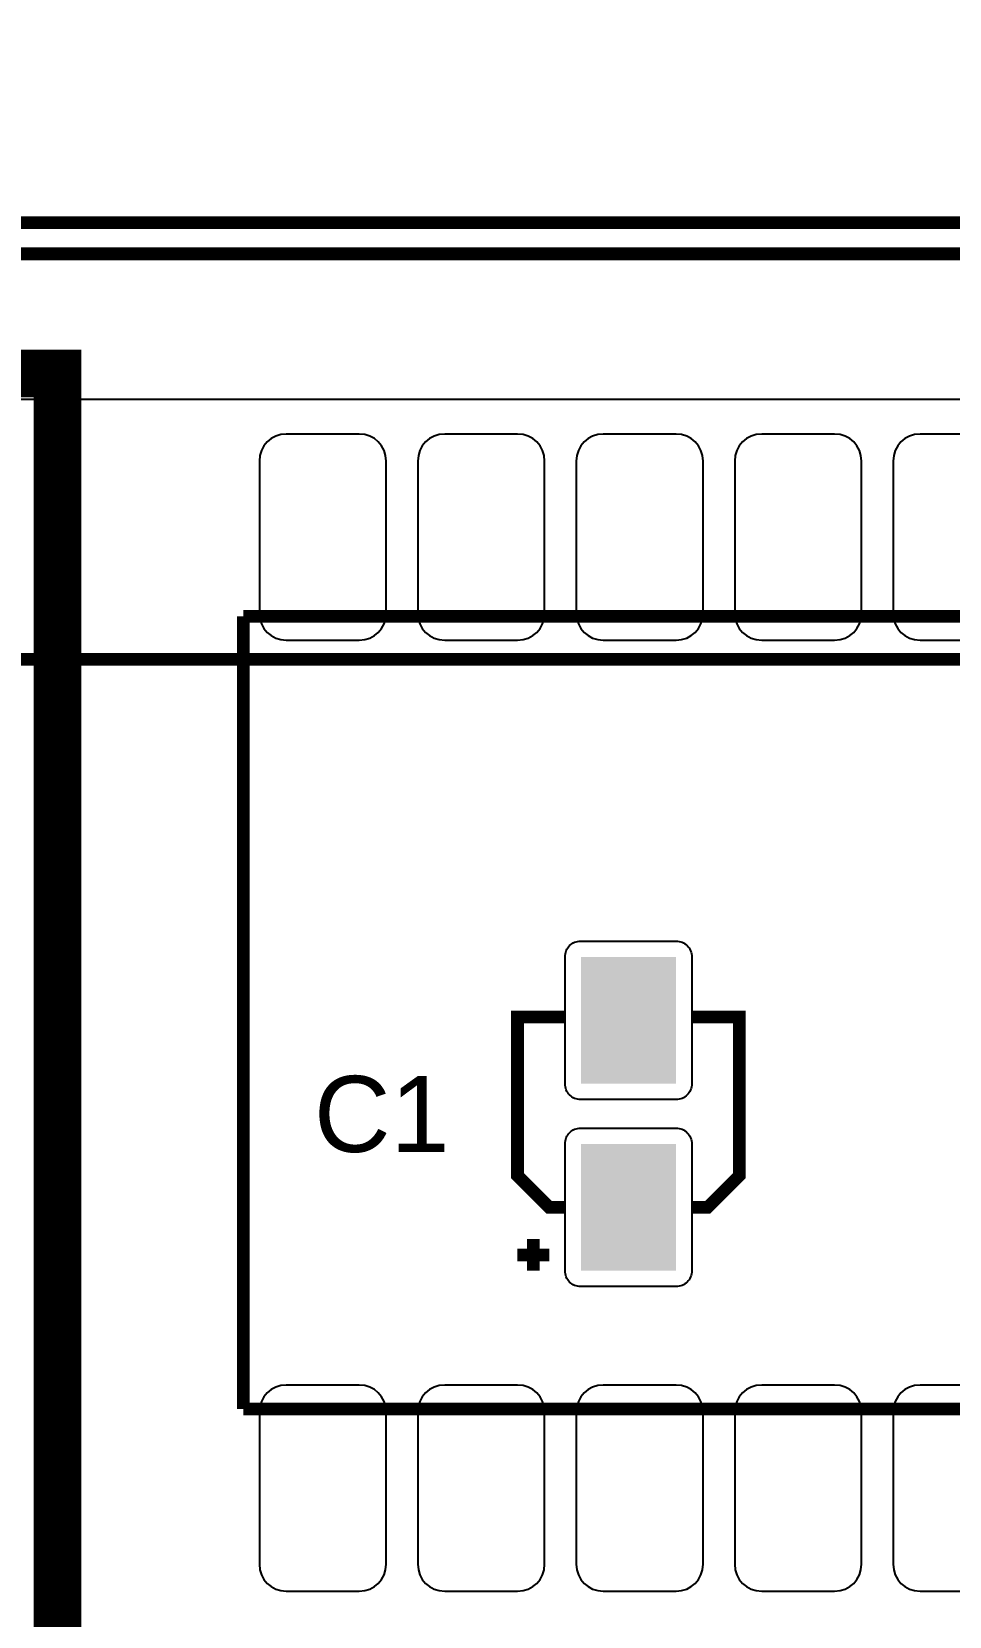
# Model space of a CAD drawing. Header units: inches. Extents: x -3.32 to 3.32, y -1.77 to 1.77.
# Drawn here: x -0.673 to -0.094, y -0.596 to 0.404 of the extents above; entities that cross this region are included whole.
import ezdxf

# ---------------------------------------------------------------- set-up
doc = ezdxf.new("R2010")
doc.units = ezdxf.units.IN
doc.layers.get('0').update_dxf_attribs({"linetype": 'CONTINUOUS'})

# ---------------------------------------------------------------- blocks, each defined once
blk = doc.blocks.new('RPAD')
blk.add_trace([(-0.5, -0.5), (-0.5, 0.5), (0.5, -0.5), (0.5, 0.5)])

msp = doc.modelspace()

# ---------------------------------------------------------------- linework, layer by layer
for points in [[(0.604807, 0.171567), (-0.883161, 0.171567), (-0.883161, 0.527087), (0.604807, 0.527087), (0.604807, 0.171567)], [(-0.066752, 0.149646), (-0.112752, 0.149646), (-0.116228, 0.149307), (-0.119442, 0.148334), (-0.122333, 0.146788), (-0.124838, 0.144731), (-0.126894, 0.142227), (-0.128441, 0.139336), (-0.129414, 0.136122), (-0.129752, 0.132646), (-0.129752, 0.036646), (-0.129414, 0.03317), (-0.128441, 0.029956), (-0.126894, 0.027065), (-0.124838, 0.02456), (-0.122333, 0.022503), (-0.119442, 0.020957), (-0.116228, 0.019984), (-0.112752, 0.019646), (-0.112752, 0.019646), (-0.066752, 0.019646)], [(-0.066752, -0.450354), (-0.112752, -0.450354), (-0.116228, -0.450693), (-0.119442, -0.451666), (-0.122333, -0.453212), (-0.124838, -0.455269), (-0.126894, -0.457773), (-0.128441, -0.460664), (-0.129414, -0.463878), (-0.129752, -0.467354), (-0.129752, -0.563354), (-0.129414, -0.56683), (-0.128441, -0.570044), (-0.126894, -0.572935), (-0.124838, -0.57544), (-0.122333, -0.577497), (-0.119442, -0.579043), (-0.116228, -0.580016), (-0.112752, -0.580354), (-0.066752, -0.580354)]]:
    msp.add_lwpolyline(points)
for points, const_width in [([(-1.522042, 0.263387), (-1.541727, 0.283072), (2.237801, 0.283072)], 0.008), ([(-1.522042, 0.263387), (-1.541727, 0.283072), (2.237801, 0.283072)], 0.008), ([(-1.522042, 0.263387), (-1.541727, 0.283072), (2.237801, 0.283072)], 0.008), ([(-1.522042, -1.272046), (-1.522042, 0.263387), (2.218116, 0.263387)], 0.008), ([(-1.522042, -1.272046), (-1.522042, 0.263387), (2.218116, 0.263387)], 0.008), ([(-1.522042, -1.272046), (-1.522042, 0.263387), (2.218116, 0.263387)], 0.008), ([(-0.894835, -0.681295), (-0.657063, -0.681295), (-0.657063, 0.187854), (-0.894835, 0.187854), (-0.894835, -0.681295)], 0.03), ([(-0.894835, -0.681295), (-0.657063, -0.681295), (-0.657063, 0.187854), (-0.894835, 0.187854), (-0.894835, -0.681295)], 0.03), ([(-0.894835, -0.681295), (-0.657063, -0.681295), (-0.657063, 0.187854), (-0.894835, 0.187854), (-0.894835, -0.681295)], 0.03), ([(-0.539752, 0.034646), (-0.539752, -0.465354)], 0.008), ([(1.460248, 0.034646), (-0.539752, 0.034646)], 0.008), ([(-0.539752, 0.034646), (-0.539752, -0.465354)], 0.008), ([(1.460248, 0.034646), (-0.539752, 0.034646)], 0.008), ([(-0.539752, 0.034646), (-0.539752, -0.465354)], 0.008), ([(1.460248, 0.034646), (-0.539752, 0.034646)], 0.008), ([(-1.148026, 0.007482), (1.8441, 0.007482)], 0.008), ([(-1.148026, 0.007482), (1.8441, 0.007482)], 0.008), ([(-1.148026, 0.007482), (1.8441, 0.007482)], 0.008), ([(-0.336839, -0.338189), (-0.346839, -0.338189), (-0.366839, -0.318189), (-0.366839, -0.218189), (-0.336839, -0.218189)], 0.008), ([(-0.336839, -0.338189), (-0.346839, -0.338189), (-0.366839, -0.318189), (-0.366839, -0.218189), (-0.336839, -0.218189)], 0.008), ([(-0.336839, -0.338189), (-0.346839, -0.338189), (-0.366839, -0.318189), (-0.366839, -0.218189), (-0.336839, -0.218189)], 0.008), ([(-0.256839, -0.218189), (-0.226839, -0.218189), (-0.226839, -0.318189), (-0.246839, -0.338189), (-0.256839, -0.338189)], 0.008), ([(-0.256839, -0.218189), (-0.226839, -0.218189), (-0.226839, -0.318189), (-0.246839, -0.338189), (-0.256839, -0.338189)], 0.008), ([(-0.256839, -0.218189), (-0.226839, -0.218189), (-0.226839, -0.318189), (-0.246839, -0.338189), (-0.256839, -0.338189)], 0.008), ([(-0.356839, -0.358189), (-0.356839, -0.378189)], 0.008), ([(-0.356839, -0.358189), (-0.356839, -0.378189)], 0.008), ([(-0.356839, -0.358189), (-0.356839, -0.378189)], 0.008), ([(-0.346839, -0.368189), (-0.366839, -0.368189)], 0.008), ([(-0.346839, -0.368189), (-0.366839, -0.368189)], 0.008), ([(-0.346839, -0.368189), (-0.366839, -0.368189)], 0.008), ([(1.460248, -0.465354), (-0.539752, -0.465354)], 0.008), ([(1.460248, -0.465354), (-0.539752, -0.465354)], 0.008), ([(1.460248, -0.465354), (-0.539752, -0.465354)], 0.008)]:
    msp.add_lwpolyline(points, dxfattribs=dict(const_width=const_width))
for points in [[(-0.512752, 0.019646), (-0.466752, 0.019646), (-0.463276, 0.019984), (-0.460062, 0.020957), (-0.457171, 0.022503), (-0.454666, 0.02456), (-0.452609, 0.027065), (-0.451063, 0.029956), (-0.45009, 0.03317), (-0.449752, 0.036646), (-0.449752, 0.132646), (-0.45009, 0.136122), (-0.451063, 0.139336), (-0.452609, 0.142227), (-0.454666, 0.144731), (-0.457171, 0.146788), (-0.460062, 0.148334), (-0.463276, 0.149307), (-0.466752, 0.149646), (-0.512752, 0.149646), (-0.516228, 0.149307), (-0.519442, 0.148334), (-0.522333, 0.146788), (-0.524838, 0.144731), (-0.526894, 0.142227), (-0.528441, 0.139336), (-0.529414, 0.136122), (-0.529752, 0.132646), (-0.529752, 0.036646), (-0.529414, 0.03317), (-0.528441, 0.029956), (-0.526894, 0.027065), (-0.524838, 0.02456), (-0.522333, 0.022503), (-0.519442, 0.020957), (-0.516228, 0.019984), (-0.512752, 0.019646)], [(-0.412752, 0.019646), (-0.366752, 0.019646), (-0.363276, 0.019984), (-0.360062, 0.020957), (-0.357171, 0.022503), (-0.354666, 0.02456), (-0.352609, 0.027065), (-0.351063, 0.029956), (-0.35009, 0.03317), (-0.349752, 0.036646), (-0.349752, 0.132646), (-0.35009, 0.136122), (-0.351063, 0.139336), (-0.352609, 0.142227), (-0.354666, 0.144731), (-0.357171, 0.146788), (-0.360062, 0.148334), (-0.363276, 0.149307), (-0.366752, 0.149646), (-0.412752, 0.149646), (-0.416228, 0.149307), (-0.419442, 0.148334), (-0.422333, 0.146788), (-0.424838, 0.144731), (-0.426894, 0.142227), (-0.428441, 0.139336), (-0.429414, 0.136122), (-0.429752, 0.132646), (-0.429752, 0.036646), (-0.429414, 0.03317), (-0.428441, 0.029956), (-0.426894, 0.027065), (-0.424838, 0.02456), (-0.422333, 0.022503), (-0.419442, 0.020957), (-0.416228, 0.019984), (-0.412752, 0.019646)], [(-0.312752, 0.019646), (-0.266752, 0.019646), (-0.263276, 0.019984), (-0.260062, 0.020957), (-0.257171, 0.022503), (-0.254666, 0.02456), (-0.252609, 0.027065), (-0.251063, 0.029956), (-0.25009, 0.03317), (-0.249752, 0.036646), (-0.249752, 0.132646), (-0.25009, 0.136122), (-0.251063, 0.139336), (-0.252609, 0.142227), (-0.254666, 0.144731), (-0.257171, 0.146788), (-0.260062, 0.148334), (-0.263276, 0.149307), (-0.266752, 0.149646), (-0.312752, 0.149646), (-0.316228, 0.149307), (-0.319442, 0.148334), (-0.322333, 0.146788), (-0.324838, 0.144731), (-0.326894, 0.142227), (-0.328441, 0.139336), (-0.329414, 0.136122), (-0.329752, 0.132646), (-0.329752, 0.036646), (-0.329414, 0.03317), (-0.328441, 0.029956), (-0.326894, 0.027065), (-0.324838, 0.02456), (-0.322333, 0.022503), (-0.319442, 0.020957), (-0.316228, 0.019984), (-0.312752, 0.019646)], [(-0.212752, 0.019646), (-0.166752, 0.019646), (-0.163276, 0.019984), (-0.160062, 0.020957), (-0.157171, 0.022503), (-0.154666, 0.02456), (-0.152609, 0.027065), (-0.151063, 0.029956), (-0.15009, 0.03317), (-0.149752, 0.036646), (-0.149752, 0.132646), (-0.15009, 0.136122), (-0.151063, 0.139336), (-0.152609, 0.142227), (-0.154666, 0.144731), (-0.157171, 0.146788), (-0.160062, 0.148334), (-0.163276, 0.149307), (-0.166752, 0.149646), (-0.212752, 0.149646), (-0.216228, 0.149307), (-0.219442, 0.148334), (-0.222333, 0.146788), (-0.224838, 0.144731), (-0.226894, 0.142227), (-0.228441, 0.139336), (-0.229414, 0.136122), (-0.229752, 0.132646), (-0.229752, 0.036646), (-0.229414, 0.03317), (-0.228441, 0.029956), (-0.226894, 0.027065), (-0.224838, 0.02456), (-0.222333, 0.022503), (-0.219442, 0.020957), (-0.216228, 0.019984), (-0.212752, 0.019646)], [(-0.266839, -0.270189), (-0.326839, -0.270189), (-0.327878, -0.270139), (-0.328883, -0.26999), (-0.32985, -0.269748), (-0.330774, -0.269417), (-0.33165, -0.269003), (-0.332474, -0.268508), (-0.333242, -0.267939), (-0.333948, -0.267298), (-0.334588, -0.266592), (-0.335157, -0.265825), (-0.335652, -0.265001), (-0.336067, -0.264124), (-0.336398, -0.2632), (-0.33664, -0.262233), (-0.336788, -0.261228), (-0.336839, -0.260189), (-0.336839, -0.180189), (-0.336788, -0.17915), (-0.33664, -0.178144), (-0.336398, -0.177178), (-0.336067, -0.176254), (-0.335652, -0.175377), (-0.335157, -0.174553), (-0.334588, -0.173786), (-0.333948, -0.17308), (-0.333242, -0.172439), (-0.332474, -0.17187), (-0.33165, -0.171375), (-0.330774, -0.170961), (-0.32985, -0.17063), (-0.328883, -0.170388), (-0.327878, -0.170239), (-0.326839, -0.170189), (-0.266839, -0.170189), (-0.265799, -0.170239), (-0.264794, -0.170388), (-0.263827, -0.17063), (-0.262903, -0.170961), (-0.262027, -0.171375), (-0.261203, -0.17187), (-0.260435, -0.172439), (-0.259729, -0.17308), (-0.259089, -0.173786), (-0.25852, -0.174553), (-0.258025, -0.175377), (-0.25761, -0.176254), (-0.25728, -0.177178), (-0.257037, -0.178144), (-0.256889, -0.17915), (-0.256839, -0.180189), (-0.256839, -0.260189), (-0.256889, -0.261228), (-0.257037, -0.262233), (-0.25728, -0.2632), (-0.25761, -0.264124), (-0.258025, -0.265001), (-0.25852, -0.265825), (-0.259089, -0.266592), (-0.259729, -0.267298), (-0.260435, -0.267939), (-0.261203, -0.268508), (-0.262027, -0.269003), (-0.262903, -0.269417), (-0.263827, -0.269748), (-0.264794, -0.26999), (-0.265799, -0.270139), (-0.266839, -0.270189)], [(-0.266839, -0.388189), (-0.326839, -0.388189), (-0.327878, -0.388139), (-0.328883, -0.38799), (-0.32985, -0.387748), (-0.330774, -0.387417), (-0.33165, -0.387003), (-0.332474, -0.386508), (-0.333242, -0.385939), (-0.333948, -0.385298), (-0.334588, -0.384592), (-0.335157, -0.383825), (-0.335652, -0.383001), (-0.336067, -0.382124), (-0.336398, -0.3812), (-0.33664, -0.380233), (-0.336788, -0.379228), (-0.336839, -0.378189), (-0.336839, -0.298189), (-0.336788, -0.29715), (-0.33664, -0.296144), (-0.336398, -0.295178), (-0.336067, -0.294254), (-0.335652, -0.293377), (-0.335157, -0.292553), (-0.334588, -0.291786), (-0.333948, -0.29108), (-0.333242, -0.290439), (-0.332474, -0.28987), (-0.33165, -0.289375), (-0.330774, -0.288961), (-0.32985, -0.28863), (-0.328883, -0.288388), (-0.327878, -0.288239), (-0.326839, -0.288189), (-0.266839, -0.288189), (-0.265799, -0.288239), (-0.264794, -0.288388), (-0.263827, -0.28863), (-0.262903, -0.288961), (-0.262027, -0.289375), (-0.261203, -0.28987), (-0.260435, -0.290439), (-0.259729, -0.29108), (-0.259089, -0.291786), (-0.25852, -0.292553), (-0.258025, -0.293377), (-0.25761, -0.294254), (-0.25728, -0.295178), (-0.257037, -0.296144), (-0.256889, -0.29715), (-0.256839, -0.298189), (-0.256839, -0.378189), (-0.256889, -0.379228), (-0.257037, -0.380233), (-0.25728, -0.3812), (-0.25761, -0.382124), (-0.258025, -0.383001), (-0.25852, -0.383825), (-0.259089, -0.384592), (-0.259729, -0.385298), (-0.260435, -0.385939), (-0.261203, -0.386508), (-0.262027, -0.387003), (-0.262903, -0.387417), (-0.263827, -0.387748), (-0.264794, -0.38799), (-0.265799, -0.388139), (-0.266839, -0.388189)], [(-0.466752, -0.450354), (-0.512752, -0.450354), (-0.516228, -0.450693), (-0.519442, -0.451666), (-0.522333, -0.453212), (-0.524838, -0.455269), (-0.526894, -0.457773), (-0.528441, -0.460664), (-0.529414, -0.463878), (-0.529752, -0.467354), (-0.529752, -0.563354), (-0.529414, -0.56683), (-0.528441, -0.570044), (-0.526894, -0.572935), (-0.524838, -0.57544), (-0.522333, -0.577497), (-0.519442, -0.579043), (-0.516228, -0.580016), (-0.512752, -0.580354), (-0.466752, -0.580354), (-0.463276, -0.580016), (-0.460062, -0.579043), (-0.457171, -0.577497), (-0.454666, -0.57544), (-0.452609, -0.572935), (-0.451063, -0.570044), (-0.45009, -0.56683), (-0.449752, -0.563354), (-0.449752, -0.467354), (-0.45009, -0.463878), (-0.451063, -0.460664), (-0.452609, -0.457773), (-0.454666, -0.455269), (-0.457171, -0.453212), (-0.460062, -0.451666), (-0.463276, -0.450693), (-0.466752, -0.450354)], [(-0.366752, -0.450354), (-0.412752, -0.450354), (-0.416228, -0.450693), (-0.419442, -0.451666), (-0.422333, -0.453212), (-0.424838, -0.455269), (-0.426894, -0.457773), (-0.428441, -0.460664), (-0.429414, -0.463878), (-0.429752, -0.467354), (-0.429752, -0.563354), (-0.429414, -0.56683), (-0.428441, -0.570044), (-0.426894, -0.572935), (-0.424838, -0.57544), (-0.422333, -0.577497), (-0.419442, -0.579043), (-0.416228, -0.580016), (-0.412752, -0.580354), (-0.366752, -0.580354), (-0.363276, -0.580016), (-0.360062, -0.579043), (-0.357171, -0.577497), (-0.354666, -0.57544), (-0.352609, -0.572935), (-0.351063, -0.570044), (-0.35009, -0.56683), (-0.349752, -0.563354), (-0.349752, -0.467354), (-0.35009, -0.463878), (-0.351063, -0.460664), (-0.352609, -0.457773), (-0.354666, -0.455269), (-0.357171, -0.453212), (-0.360062, -0.451666), (-0.363276, -0.450693), (-0.366752, -0.450354)], [(-0.266752, -0.450354), (-0.312752, -0.450354), (-0.316228, -0.450693), (-0.319442, -0.451666), (-0.322333, -0.453212), (-0.324838, -0.455269), (-0.326894, -0.457773), (-0.328441, -0.460664), (-0.329414, -0.463878), (-0.329752, -0.467354), (-0.329752, -0.563354), (-0.329414, -0.56683), (-0.328441, -0.570044), (-0.326894, -0.572935), (-0.324838, -0.57544), (-0.322333, -0.577497), (-0.319442, -0.579043), (-0.316228, -0.580016), (-0.312752, -0.580354), (-0.266752, -0.580354), (-0.263276, -0.580016), (-0.260062, -0.579043), (-0.257171, -0.577497), (-0.254666, -0.57544), (-0.252609, -0.572935), (-0.251063, -0.570044), (-0.25009, -0.56683), (-0.249752, -0.563354), (-0.249752, -0.467354), (-0.25009, -0.463878), (-0.251063, -0.460664), (-0.252609, -0.457773), (-0.254666, -0.455269), (-0.257171, -0.453212), (-0.260062, -0.451666), (-0.263276, -0.450693), (-0.266752, -0.450354)], [(-0.166752, -0.450354), (-0.212752, -0.450354), (-0.216228, -0.450693), (-0.219442, -0.451666), (-0.222333, -0.453212), (-0.224838, -0.455269), (-0.226894, -0.457773), (-0.228441, -0.460664), (-0.229414, -0.463878), (-0.229752, -0.467354), (-0.229752, -0.563354), (-0.229414, -0.56683), (-0.228441, -0.570044), (-0.226894, -0.572935), (-0.224838, -0.57544), (-0.222333, -0.577497), (-0.219442, -0.579043), (-0.216228, -0.580016), (-0.212752, -0.580354), (-0.166752, -0.580354), (-0.163276, -0.580016), (-0.160062, -0.579043), (-0.157171, -0.577497), (-0.154666, -0.57544), (-0.152609, -0.572935), (-0.151063, -0.570044), (-0.15009, -0.56683), (-0.149752, -0.563354), (-0.149752, -0.467354), (-0.15009, -0.463878), (-0.151063, -0.460664), (-0.152609, -0.457773), (-0.154666, -0.455269), (-0.157171, -0.453212), (-0.160062, -0.451666), (-0.163276, -0.450693), (-0.166752, -0.450354)]]:
    msp.add_lwpolyline(points, close=True)

# ---------------------------------------------------------------- block references
at = {"xscale": 0.06, "yscale": 0.08, "rotation": 180}
for p in [(-0.296839, -0.220189), (-0.296839, -0.338189)]:
    msp.add_blockref('RPAD', p, dxfattribs=at)

# ---------------------------------------------------------------- texts
at = {"width": 1.041667}
msp.add_text('C1', height=0.048, dxfattribs=at).set_placement((-0.495264, -0.303276))
msp.add_text('C1', height=0.048, dxfattribs=at).set_placement((-0.495264, -0.303276))
msp.add_text('C1', height=0.048, dxfattribs=at).set_placement((-0.495264, -0.303276))

doc.saveas('drawing.dxf')
